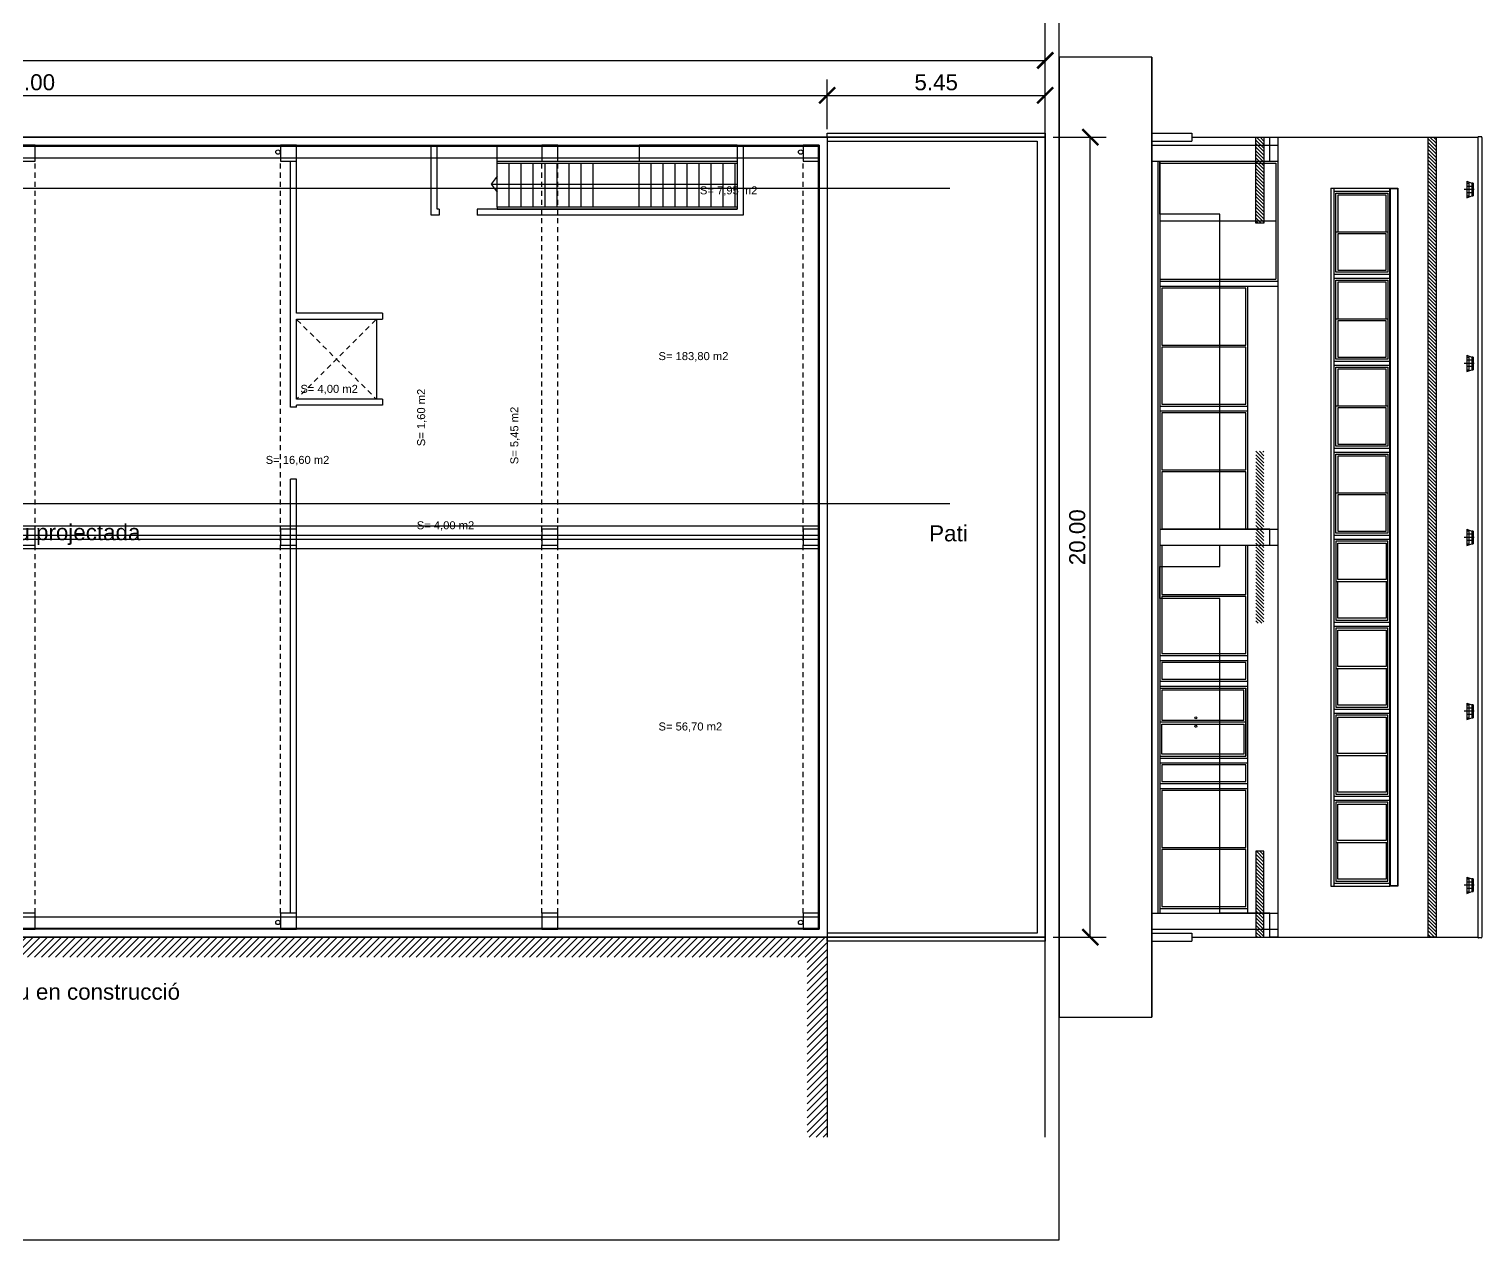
# Model space of a CAD drawing. Extents: x 61.5 to 152.9, y 23.4 to 69.1.
# Drawn here: x 116.54 to 152.86, y 23.36 to 53.63 of the extents above; entities that cross this region are included whole.
import ezdxf

# ---------------------------------------------------------------- set-up
doc = ezdxf.new("R2010")
doc.units = 0
doc.header["$LTSCALE"] = 0.02
doc.header["$PDMODE"] = 2
doc.header["$PDSIZE"] = 0.2
doc.linetypes.add('TRAZOS2', pattern=[9.525, 6.35, -3.175])
doc.layers.get('0').update_dxf_attribs({"linetype": 'CONTINUOUS'})
doc.layers.get('DEFPOINTS').update_dxf_attribs({"linetype": 'CONTINUOUS'})
for name, color, linetype in [('0-SM-AUX', 2, 'CONTINUOUS'), ('EA-1-TR', 7, 'CONTINUOUS'), ('EA-1-TR-0ACOT', 7, 'CONTINUOUS'), ('EA-1-TR-1PARC', 6, 'CONTINUOUS'), ('EA-1-TR-TXT', 7, 'CONTINUOUS'), ('PB-10-0AREA-TXT', 7, 'CONTINUOUS'), ('PB-10-1PILARS', 6, 'CONTINUOUS'), ('PB-11-1MURS', 7, 'CONTINUOUS'), ('PB-11-1PILARS', 6, 'CONTINUOUS'), ('PB-1C', 7, 'CONTINUOUS'), ('PB-20', 7, 'CONTINUOUS'), ('PB-22', 7, 'CONTINUOUS'), ('PB-3N', 7, 'CONTINUOUS'), ('PB-3N-CER', 7, 'CONTINUOUS'), ('PB-3N-CONT', 7, 'CONTINUOUS')]:
    doc.layers.add(name, color=color, linetype=linetype)
doc.styles.get("Standard").update_dxf_attribs({"font": 'swissl.ttf'})
doc.styles.add('SWIS721', font='swissl.ttf')
doc.dimstyles.new('COTES200', dxfattribs={"dimscale": 4, "dimtxt": 0.1, "dimasz": 0.1, "dimexe": 0.1, "dimexo": 0.05, "dimgap": 0.03, "dimtad": 1, "dimzin": 0, "dimdsep": 46, "dimtxsty": 'SWIS721', "dimblk1": 'ARCHTICK', "dimblk2": 'ARCHTICK', "dimsah": 1, "dimcen": 0.1, "dimclrd": 8, "dimclre": 8, "dimadec": 0, "dimazin": 0, "dimtfac": 1, "dimtmove": 0, "dimatfit": 3, "dimldrblk": 'ARCHTICK', "dimfxl": 1, "dimtolj": 1, "dimtzin": 0, "dimarcsym": 0})

# ---------------------------------------------------------------- blocks, each defined once
blk = doc.blocks.new('*X6')
at = {"color": 0}
for p, q in [((170.814, 191.287), (170.63, 191.471)), ((170.814, 191.376), (170.719, 191.471)), ((170.814, 191.464), (170.807, 191.471)), ((175.114, 191.23), (174.914, 191.43)), ((175.114, 191.318), (174.961, 191.471)), ((175.114, 191.407), (175.05, 191.471)), ((170.814, 191.199), (170.614, 191.399)), ((170.814, 191.11), (170.614, 191.31)), ((170.814, 191.022), (170.614, 191.222)), ((170.814, 190.934), (170.614, 191.134)), ((170.814, 190.845), (170.614, 191.045)), ((175.114, 191.141), (174.914, 191.341)), ((175.114, 191.053), (174.914, 191.253)), ((175.114, 190.965), (174.914, 191.165)), ((175.114, 190.876), (174.914, 191.076)), ((170.814, 190.757), (170.614, 190.957)), ((170.814, 190.668), (170.614, 190.868)), ((170.814, 190.58), (170.614, 190.78)), ((170.814, 190.492), (170.614, 190.692)), ((175.114, 190.788), (174.914, 190.988)), ((175.114, 190.7), (174.914, 190.9)), ((175.114, 190.611), (174.914, 190.811)), ((175.114, 190.523), (174.914, 190.723)), ((170.814, 190.403), (170.614, 190.603)), ((170.814, 190.315), (170.614, 190.515)), ((170.814, 190.227), (170.614, 190.427)), ((170.814, 190.138), (170.614, 190.338)), ((175.114, 190.434), (174.914, 190.634)), ((175.114, 190.346), (174.914, 190.546)), ((175.114, 190.258), (174.914, 190.458)), ((175.114, 190.169), (174.914, 190.369)), ((170.814, 190.05), (170.614, 190.25)), ((170.814, 189.961), (170.614, 190.161)), ((170.814, 189.873), (170.614, 190.073)), ((170.814, 189.785), (170.614, 189.985)), ((175.114, 190.081), (174.914, 190.281)), ((175.114, 189.992), (174.914, 190.192)), ((175.114, 189.904), (174.914, 190.104)), ((175.114, 189.816), (174.914, 190.016)), ((170.814, 189.696), (170.614, 189.896)), ((170.814, 189.608), (170.614, 189.808)), ((170.814, 189.519), (170.614, 189.719)), ((170.814, 189.431), (170.614, 189.631)), ((175.114, 189.727), (174.914, 189.927)), ((175.114, 189.639), (174.914, 189.839)), ((175.114, 189.55), (174.914, 189.75)), ((175.114, 189.462), (174.914, 189.662)), ((170.814, 189.343), (170.614, 189.543)), ((170.747, 189.321), (170.614, 189.454)), ((170.659, 189.321), (170.614, 189.366)), ((175.114, 189.374), (174.914, 189.574)), ((175.114, 189.285), (174.914, 189.485)), ((175.114, 189.197), (174.914, 189.397)), ((175.114, 189.109), (174.914, 189.309)), ((175.114, 189.02), (174.914, 189.22)), ((175.114, 188.932), (174.914, 189.132)), ((175.114, 188.843), (174.914, 189.043)), ((175.114, 188.755), (174.914, 188.955)), ((175.114, 188.667), (174.914, 188.867)), ((175.114, 188.578), (174.914, 188.778)), ((175.114, 188.49), (174.914, 188.69)), ((175.114, 188.401), (174.914, 188.601)), ((175.114, 188.313), (174.914, 188.513)), ((175.114, 188.225), (174.914, 188.425)), ((175.114, 188.136), (174.914, 188.336)), ((175.114, 188.048), (174.914, 188.248)), ((175.114, 187.959), (174.914, 188.159)), ((175.114, 187.871), (174.914, 188.071)), ((175.114, 187.783), (174.914, 187.983)), ((175.114, 187.694), (174.914, 187.894)), ((175.114, 187.606), (174.914, 187.806)), ((175.114, 187.518), (174.914, 187.718)), ((175.114, 187.429), (174.914, 187.629)), ((175.114, 187.341), (174.914, 187.541)), ((175.114, 187.252), (174.914, 187.452)), ((175.114, 187.164), (174.914, 187.364)), ((175.114, 187.076), (174.914, 187.276)), ((175.114, 186.987), (174.914, 187.187)), ((175.114, 186.899), (174.914, 187.099)), ((175.114, 186.81), (174.914, 187.01)), ((175.114, 186.722), (174.914, 186.922)), ((175.114, 186.634), (174.914, 186.834)), ((175.114, 186.545), (174.914, 186.745)), ((175.114, 186.457), (174.914, 186.657)), ((175.114, 186.368), (174.914, 186.568)), ((175.114, 186.28), (174.914, 186.48)), ((175.114, 186.192), (174.914, 186.392)), ((175.114, 186.103), (174.914, 186.303)), ((175.114, 186.015), (174.914, 186.215)), ((175.114, 185.927), (174.914, 186.127)), ((175.114, 185.838), (174.914, 186.038)), ((175.114, 185.75), (174.914, 185.95)), ((175.114, 185.661), (174.914, 185.861)), ((175.114, 185.573), (174.914, 185.773)), ((175.114, 185.485), (174.914, 185.685)), ((175.114, 185.396), (174.914, 185.596)), ((175.114, 185.308), (174.914, 185.508)), ((175.114, 185.219), (174.914, 185.419)), ((175.114, 185.131), (174.914, 185.331)), ((175.114, 185.043), (174.914, 185.243)), ((175.114, 184.954), (174.914, 185.154)), ((175.114, 184.866), (174.914, 185.066)), ((175.114, 184.777), (174.914, 184.977)), ((175.114, 184.689), (174.914, 184.889)), ((175.114, 184.601), (174.914, 184.801)), ((175.114, 184.512), (174.914, 184.712)), ((175.114, 184.424), (174.914, 184.624)), ((175.114, 184.336), (174.914, 184.536)), ((175.114, 184.247), (174.914, 184.447)), ((175.114, 184.159), (174.914, 184.359)), ((175.114, 184.07), (174.914, 184.27)), ((175.114, 183.982), (174.914, 184.182)), ((175.114, 183.894), (174.914, 184.094)), ((175.114, 183.805), (174.914, 184.005)), ((175.114, 183.717), (174.914, 183.917)), ((175.114, 183.628), (174.914, 183.828)), ((170.814, 183.421), (170.614, 183.621)), ((170.814, 183.332), (170.614, 183.532)), ((170.814, 183.244), (170.614, 183.444)), ((170.814, 183.509), (170.702, 183.621)), ((170.814, 183.597), (170.79, 183.621)), ((175.114, 183.54), (174.914, 183.74)), ((175.114, 183.452), (174.914, 183.652)), ((175.114, 183.363), (174.914, 183.563)), ((175.114, 183.275), (174.914, 183.475)), ((170.814, 183.155), (170.614, 183.355)), ((170.814, 183.067), (170.614, 183.267)), ((170.814, 182.979), (170.614, 183.179)), ((170.814, 182.89), (170.614, 183.09)), ((175.114, 183.187), (174.914, 183.387)), ((175.114, 183.098), (174.914, 183.298)), ((175.114, 183.01), (174.914, 183.21)), ((175.114, 182.921), (174.914, 183.121)), ((170.814, 182.802), (170.614, 183.002)), ((170.814, 182.714), (170.614, 182.914)), ((170.814, 182.625), (170.614, 182.825)), ((170.814, 182.537), (170.614, 182.737)), ((175.114, 182.833), (174.914, 183.033)), ((175.114, 182.745), (174.914, 182.945)), ((175.114, 182.656), (174.914, 182.856)), ((175.114, 182.568), (174.914, 182.768)), ((170.814, 182.448), (170.614, 182.648)), ((170.814, 182.36), (170.614, 182.56)), ((170.814, 182.272), (170.614, 182.472)), ((170.814, 182.183), (170.614, 182.383)), ((175.114, 182.479), (174.914, 182.679)), ((175.114, 182.391), (174.914, 182.591)), ((175.114, 182.303), (174.914, 182.503)), ((175.114, 182.214), (174.914, 182.414)), ((175.114, 182.126), (174.914, 182.326)), ((170.814, 182.095), (170.614, 182.295)), ((170.814, 182.006), (170.614, 182.206)), ((170.814, 181.918), (170.614, 182.118)), ((170.814, 181.83), (170.614, 182.03)), ((175.114, 182.037), (174.914, 182.237)), ((175.114, 181.949), (174.914, 182.149)), ((175.114, 181.861), (174.914, 182.061)), ((175.114, 181.772), (174.914, 181.972)), ((170.814, 181.741), (170.614, 181.941)), ((170.814, 181.653), (170.614, 181.853)), ((170.814, 181.564), (170.614, 181.764)), ((170.814, 181.476), (170.614, 181.676)), ((175.114, 181.684), (174.914, 181.884)), ((175.114, 181.596), (174.914, 181.796)), ((175.114, 181.507), (174.914, 181.707)), ((175.114, 181.419), (174.914, 181.619)), ((170.814, 181.388), (170.614, 181.588)), ((170.814, 181.299), (170.614, 181.499)), ((170.814, 181.211), (170.614, 181.411)), ((170.814, 181.123), (170.614, 181.323)), ((170.814, 181.034), (170.614, 181.234)), ((175.114, 181.33), (174.914, 181.53)), ((175.114, 181.242), (174.914, 181.442)), ((175.114, 181.154), (174.914, 181.354)), ((175.114, 181.065), (174.914, 181.265)), ((170.814, 180.946), (170.614, 181.146)), ((170.814, 180.857), (170.614, 181.057)), ((170.814, 180.769), (170.614, 180.969)), ((170.814, 180.681), (170.614, 180.881)), ((175.114, 180.977), (174.914, 181.177)), ((175.114, 180.888), (174.914, 181.088)), ((175.114, 180.8), (174.914, 181)), ((175.114, 180.712), (174.914, 180.912)), ((170.814, 180.592), (170.614, 180.792)), ((170.814, 180.504), (170.614, 180.704)), ((170.814, 180.415), (170.614, 180.615)), ((170.814, 180.327), (170.614, 180.527)), ((175.114, 180.623), (174.914, 180.823)), ((175.114, 180.535), (174.914, 180.735)), ((175.114, 180.446), (174.914, 180.646)), ((175.114, 180.358), (174.914, 180.558)), ((170.814, 180.239), (170.614, 180.439)), ((170.814, 180.15), (170.614, 180.35)), ((170.814, 180.062), (170.614, 180.262)), ((170.814, 179.973), (170.614, 180.173)), ((175.114, 180.27), (174.914, 180.47)), ((175.114, 180.181), (174.914, 180.381)), ((175.114, 180.093), (174.914, 180.293)), ((175.114, 180.005), (174.914, 180.205)), ((170.814, 179.885), (170.614, 180.085)), ((170.814, 179.797), (170.614, 179.997)), ((170.814, 179.708), (170.614, 179.908)), ((170.814, 179.62), (170.614, 179.82)), ((175.114, 179.916), (174.914, 180.116)), ((175.114, 179.828), (174.914, 180.028)), ((175.114, 179.739), (174.914, 179.939)), ((175.114, 179.651), (174.914, 179.851)), ((170.814, 179.532), (170.614, 179.732)), ((170.814, 179.443), (170.614, 179.643)), ((170.814, 179.355), (170.614, 179.555)), ((170.759, 179.321), (170.614, 179.466)), ((175.114, 179.563), (174.914, 179.763)), ((175.114, 179.474), (174.914, 179.674)), ((175.114, 179.386), (174.914, 179.586)), ((175.114, 179.297), (174.914, 179.497)), ((170.671, 179.321), (170.614, 179.378)), ((175.114, 179.209), (174.914, 179.409)), ((175.114, 179.121), (174.914, 179.321)), ((175.114, 179.032), (174.914, 179.232)), ((175.114, 178.944), (174.914, 179.144)), ((175.114, 178.855), (174.914, 179.055)), ((175.114, 178.767), (174.914, 178.967)), ((175.114, 178.679), (174.914, 178.879)), ((175.114, 178.59), (174.914, 178.79)), ((175.114, 178.502), (174.914, 178.702)), ((175.114, 178.414), (174.914, 178.614)), ((175.114, 178.325), (174.914, 178.525)), ((175.114, 178.237), (174.914, 178.437)), ((175.114, 178.148), (174.914, 178.348)), ((175.114, 178.06), (174.914, 178.26)), ((175.114, 177.972), (174.914, 178.172)), ((175.114, 177.883), (174.914, 178.083)), ((175.114, 177.795), (174.914, 177.995)), ((175.114, 177.706), (174.914, 177.906)), ((175.114, 177.618), (174.914, 177.818)), ((175.114, 177.53), (174.914, 177.73)), ((175.114, 177.441), (174.914, 177.641)), ((175.114, 177.353), (174.914, 177.553)), ((175.114, 177.264), (174.914, 177.464)), ((175.114, 177.176), (174.914, 177.376)), ((175.114, 177.088), (174.914, 177.288)), ((175.114, 176.999), (174.914, 177.199)), ((175.114, 176.911), (174.914, 177.111)), ((175.114, 176.823), (174.914, 177.023)), ((175.114, 176.734), (174.914, 176.934)), ((175.114, 176.646), (174.914, 176.846)), ((175.114, 176.557), (174.914, 176.757)), ((175.114, 176.469), (174.914, 176.669)), ((175.114, 176.381), (174.914, 176.581)), ((175.114, 176.292), (174.914, 176.492)), ((175.114, 176.204), (174.914, 176.404)), ((175.114, 176.115), (174.914, 176.315)), ((175.114, 176.027), (174.914, 176.227)), ((175.114, 175.939), (174.914, 176.139)), ((175.114, 175.85), (174.914, 176.05)), ((175.114, 175.762), (174.914, 175.962)), ((175.114, 175.673), (174.914, 175.873)), ((175.114, 175.585), (174.914, 175.785)), ((175.114, 175.497), (174.914, 175.697)), ((175.114, 175.408), (174.914, 175.608)), ((175.114, 175.32), (174.914, 175.52)), ((175.114, 175.232), (174.914, 175.432)), ((175.114, 175.143), (174.914, 175.343)), ((175.114, 175.055), (174.914, 175.255)), ((175.114, 174.966), (174.914, 175.166)), ((175.114, 174.878), (174.914, 175.078)), ((175.114, 174.79), (174.914, 174.99)), ((175.114, 174.701), (174.914, 174.901)), ((175.114, 174.613), (174.914, 174.813)), ((175.114, 174.524), (174.914, 174.724)), ((175.114, 174.436), (174.914, 174.636)), ((175.114, 174.348), (174.914, 174.548)), ((175.114, 174.259), (174.914, 174.459)), ((175.114, 174.171), (174.914, 174.371)), ((175.114, 174.083), (174.914, 174.283)), ((175.114, 173.994), (174.914, 174.194)), ((175.114, 173.906), (174.914, 174.106)), ((175.114, 173.817), (174.914, 174.017)), ((170.814, 173.433), (170.626, 173.621)), ((170.814, 173.521), (170.714, 173.621)), ((170.814, 173.61), (170.802, 173.621)), ((175.114, 173.729), (174.914, 173.929)), ((175.114, 173.641), (174.914, 173.841)), ((175.114, 173.552), (174.914, 173.752)), ((175.114, 173.464), (174.914, 173.664)), ((170.814, 173.344), (170.614, 173.544)), ((170.814, 173.256), (170.614, 173.456)), ((170.814, 173.168), (170.614, 173.368)), ((170.814, 173.079), (170.614, 173.279)), ((175.114, 173.375), (174.914, 173.575)), ((175.114, 173.287), (174.914, 173.487)), ((175.114, 173.199), (174.914, 173.399)), ((175.114, 173.11), (174.914, 173.31)), ((170.814, 172.991), (170.614, 173.191)), ((170.814, 172.902), (170.614, 173.102)), ((170.814, 172.814), (170.614, 173.014)), ((170.814, 172.726), (170.614, 172.926)), ((175.114, 173.022), (174.914, 173.222)), ((175.114, 172.933), (174.914, 173.133)), ((175.114, 172.845), (174.914, 173.045)), ((175.114, 172.757), (174.914, 172.957)), ((170.814, 172.637), (170.614, 172.837)), ((170.814, 172.549), (170.614, 172.749)), ((170.814, 172.46), (170.614, 172.66)), ((170.814, 172.372), (170.614, 172.572)), ((175.114, 172.668), (174.914, 172.868)), ((175.114, 172.58), (174.914, 172.78)), ((175.114, 172.492), (174.914, 172.692)), ((175.114, 172.403), (174.914, 172.603)), ((170.814, 172.284), (170.614, 172.484)), ((170.814, 172.195), (170.614, 172.395)), ((170.814, 172.107), (170.614, 172.307)), ((170.814, 172.019), (170.614, 172.219)), ((175.114, 172.315), (174.914, 172.515)), ((175.114, 172.226), (174.914, 172.426)), ((175.114, 172.138), (174.914, 172.338)), ((175.114, 172.05), (174.914, 172.25)), ((175.114, 171.961), (174.914, 172.161)), ((170.814, 171.93), (170.614, 172.13)), ((170.814, 171.842), (170.614, 172.042)), ((170.814, 171.753), (170.614, 171.953)), ((170.814, 171.665), (170.614, 171.865)), ((175.114, 171.873), (174.914, 172.073)), ((175.114, 171.784), (174.914, 171.984)), ((175.114, 171.696), (174.914, 171.896)), ((175.114, 171.608), (174.914, 171.808)), ((170.814, 171.577), (170.614, 171.777)), ((170.814, 171.488), (170.614, 171.688)), ((170.743, 171.471), (170.614, 171.6)), ((170.654, 171.471), (170.614, 171.511)), ((175.114, 171.519), (174.914, 171.719)), ((175.074, 171.471), (174.914, 171.631)), ((174.985, 171.471), (174.914, 171.542))]:
    blk.add_line(p, q, dxfattribs=at)
blk = doc.blocks.new('_ARCHTICK')
at = {"color": 0, "linetype": 'ByBlock', "const_width": 0.15}
blk.add_lwpolyline([(-0.5, -0.5), (0.5, 0.5)], dxfattribs=at)
blk = doc.blocks.new('*D38')
at = {"layer": 'DEFPOINTS', "color": 0, "transparency": 16777216}
for p in [(141.938, 51.97), (136.488, 50.924), (141.938, 50.924)]:
    blk.add_point(p, dxfattribs=at)
at = {"layer": 'EA-1-TR-0ACOT', "color": 8, "lineweight": -2, "transparency": 16777216}
for p, q in [((136.488, 51.124), (136.488, 52.37)), ((141.938, 51.124), (141.938, 52.37)), ((136.488, 51.97), (141.938, 51.97))]:
    blk.add_line(p, q, dxfattribs=at)
at = {"layer": 'EA-1-TR-0ACOT', "color": 8, "lineweight": -2, "transparency": 16777216, "xscale": 0.4, "yscale": 0.4, "zscale": 0.4, "rotation": 180}
blk.add_blockref('_ARCHTICK', (136.488, 51.97), dxfattribs=at)
at = {"layer": 'EA-1-TR-0ACOT', "color": 8, "lineweight": -2, "transparency": 16777216, "xscale": 0.4, "yscale": 0.4, "zscale": 0.4}
blk.add_blockref('_ARCHTICK', (141.938, 51.97), dxfattribs=at)
at = {"layer": 'EA-1-TR-0ACOT', "color": 0, "transparency": 16777216, "insert": (139.213, 52.295), "char_height": 0.4, "attachment_point": 5, "style": 'SWIS721'}
blk.add_mtext('\\A1;5.45', dxfattribs=at)
blk = doc.blocks.new('*D39')
at = {"layer": 'DEFPOINTS', "color": 0, "transparency": 16777216}
for p in [(136.488, 51.97), (96.488, 51.124), (136.488, 51.124)]:
    blk.add_point(p, dxfattribs=at)
at = {"layer": 'EA-1-TR-0ACOT', "color": 8, "lineweight": -2, "transparency": 16777216}
for p, q in [((96.488, 51.324), (96.488, 52.37)), ((136.488, 51.324), (136.488, 52.37)), ((96.488, 51.97), (136.488, 51.97))]:
    blk.add_line(p, q, dxfattribs=at)
at = {"layer": 'EA-1-TR-0ACOT', "color": 8, "lineweight": -2, "transparency": 16777216, "xscale": 0.4, "yscale": 0.4, "zscale": 0.4, "rotation": 180}
blk.add_blockref('_ARCHTICK', (96.488, 51.97), dxfattribs=at)
at = {"layer": 'EA-1-TR-0ACOT', "color": 8, "lineweight": -2, "transparency": 16777216, "xscale": 0.4, "yscale": 0.4, "zscale": 0.4}
blk.add_blockref('_ARCHTICK', (136.488, 51.97), dxfattribs=at)
at = {"layer": 'EA-1-TR-0ACOT', "color": 0, "transparency": 16777216, "insert": (116.488, 52.295), "char_height": 0.4, "attachment_point": 5, "style": 'SWIS721'}
blk.add_mtext('\\A1;40.00', dxfattribs=at)
blk = doc.blocks.new('*D40')
at = {"layer": 'DEFPOINTS', "color": 0, "transparency": 16777216}
for p in [(141.938, 52.842), (86.488, 50.924), (141.938, 50.924)]:
    blk.add_point(p, dxfattribs=at)
at = {"layer": 'EA-1-TR-0ACOT', "color": 8, "lineweight": -2, "transparency": 16777216}
for p, q in [((86.488, 51.124), (86.488, 53.242)), ((141.938, 51.124), (141.938, 53.242)), ((86.488, 52.842), (141.938, 52.842))]:
    blk.add_line(p, q, dxfattribs=at)
at = {"layer": 'EA-1-TR-0ACOT', "color": 8, "lineweight": -2, "transparency": 16777216, "xscale": 0.4, "yscale": 0.4, "zscale": 0.4, "rotation": 180}
blk.add_blockref('_ARCHTICK', (86.488, 52.842), dxfattribs=at)
at = {"layer": 'EA-1-TR-0ACOT', "color": 8, "lineweight": -2, "transparency": 16777216, "xscale": 0.4, "yscale": 0.4, "zscale": 0.4}
blk.add_blockref('_ARCHTICK', (141.938, 52.842), dxfattribs=at)
at = {"layer": 'EA-1-TR-0ACOT', "color": 0, "transparency": 16777216, "insert": (114.213, 53.168), "char_height": 0.4, "attachment_point": 5, "style": 'SWIS721'}
blk.add_mtext('\\A1;55.45', dxfattribs=at)
blk = doc.blocks.new('*D41')
at = {"layer": 'DEFPOINTS', "color": 0, "transparency": 16777216}
for p in [(141.938, 50.924), (143.066, 50.924), (141.938, 30.924)]:
    blk.add_point(p, dxfattribs=at)
at = {"layer": 'EA-1-TR-0ACOT', "color": 8, "lineweight": -2, "transparency": 16777216}
for p, q in [((142.138, 50.924), (143.466, 50.924)), ((143.066, 30.924), (143.066, 50.924)), ((142.138, 30.924), (143.466, 30.924))]:
    blk.add_line(p, q, dxfattribs=at)
at = {"layer": 'EA-1-TR-0ACOT', "color": 8, "lineweight": -2, "transparency": 16777216, "xscale": 0.4, "yscale": 0.4, "zscale": 0.4}
for p, rotation in [((143.066, 50.924), 90), ((143.066, 30.924), 270)]:
    blk.add_blockref('_ARCHTICK', p, dxfattribs=dict(at, rotation=rotation))
at = {"layer": 'EA-1-TR-0ACOT', "color": 0, "transparency": 16777216, "insert": (142.741, 40.924), "char_height": 0.4, "attachment_point": 5, "rotation": 90, "style": 'SWIS721'}
blk.add_mtext('\\A1;20.00', dxfattribs=at)

msp = doc.modelspace()

# ---------------------------------------------------------------- hatches: boundary and pattern name
at = {"layer": 'EA-1-TR'}
h = msp.add_hatch(dxfattribs=at)
h.set_pattern_fill('ANSI31', color=4, style=0)
h.set_pattern_definition([(45, (96.48804, 30.92372), (-0.08838835, 0.08838835), [])])
h.paths.add_polyline_path([(135.988, 30.424), (135.988, 25.924), (136.488, 25.924), (136.488, 30.924), (96.488, 30.924), (96.488, 25.924), (96.988, 25.924), (96.988, 30.424)])

# ---------------------------------------------------------------- linework, layer by layer
at = {"layer": '0-SM-AUX'}
msp.add_lwpolyline([(89.519, 23.357), (142.288, 23.357), (142.288, 58.49), (89.519, 58.49)], close=True, dxfattribs=at)
at = {"layer": 'EA-1-TR'}
for p, q in [((141.938, 50.924), (141.938, 55.924)), ((136.488, 30.924), (136.488, 25.924)), ((141.938, 25.924), (141.938, 30.924))]:
    msp.add_line(p, q, dxfattribs=at)
msp.add_lwpolyline([(86.488, 30.924), (86.488, 50.924), (141.938, 50.924), (141.938, 30.924)], close=True, dxfattribs=at)
at = {"layer": 'EA-1-TR-1PARC'}
msp.add_lwpolyline([(141.938, 50.924), (86.488, 50.924), (86.488, 30.924), (141.938, 30.924)], close=True, dxfattribs=at)
at = {"layer": 'EA-1-TR-TXT', "linetype": 'TRAZOS2'}
msp.add_line((136.488, 50.924), (136.488, 30.924), dxfattribs=at)
at = {"layer": 'PB-10-1PILARS'}
for points in [[(116.288, 50.724), (116.288, 50.324), (116.688, 50.324), (116.688, 50.724)], [(122.821, 50.724), (122.821, 50.324), (123.221, 50.324), (123.221, 50.724)], [(129.355, 50.724), (129.355, 50.324), (129.755, 50.324), (129.755, 50.724)], [(135.888, 50.724), (135.888, 50.324), (136.288, 50.324), (136.288, 50.724)], [(116.288, 41.124), (116.288, 40.724), (116.688, 40.724), (116.688, 41.124)], [(122.821, 41.124), (122.821, 40.724), (123.221, 40.724), (123.221, 41.124)], [(129.355, 41.124), (129.355, 40.724), (129.755, 40.724), (129.755, 41.124)], [(135.888, 41.124), (135.888, 40.724), (136.288, 40.724), (136.288, 41.124)], [(116.288, 31.524), (116.288, 31.124), (116.688, 31.124), (116.688, 31.524)], [(122.821, 31.524), (122.821, 31.124), (123.221, 31.124), (123.221, 31.524)], [(129.355, 31.524), (129.355, 31.124), (129.755, 31.124), (129.755, 31.524)], [(135.888, 31.524), (135.888, 31.124), (136.288, 31.124), (136.288, 31.524)]]:
    msp.add_lwpolyline(points, close=True, dxfattribs=at)
at = {"layer": 'PB-11-1MURS'}
for p, q in [((96.488, 50.924), (136.488, 50.924)), ((136.488, 50.924), (136.488, 30.924)), ((96.688, 50.724), (136.288, 50.724)), ((126.588, 48.974), (126.588, 50.724)), ((126.738, 49.124), (126.738, 50.724)), ((134.238, 50.724), (134.238, 49.124)), ((134.388, 50.724), (134.388, 48.974)), ((136.288, 50.724), (136.288, 31.124)), ((123.071, 44.174), (123.071, 50.324)), ((123.221, 46.524), (123.221, 50.324)), ((126.788, 49.124), (126.738, 49.124)), ((126.788, 49.124), (126.788, 48.974)), ((134.238, 49.124), (127.738, 49.124)), ((127.738, 49.124), (127.738, 48.974)), ((126.788, 48.974), (126.588, 48.974)), ((134.388, 48.974), (127.738, 48.974)), ((125.371, 46.524), (123.221, 46.524)), ((125.371, 46.524), (125.371, 46.374)), ((123.221, 46.374), (125.371, 46.374)), ((123.221, 44.374), (123.221, 46.374)), ((125.371, 44.374), (123.221, 44.374)), ((125.371, 44.374), (125.371, 44.224)), ((123.221, 44.174), (123.071, 44.174)), ((125.371, 44.224), (123.221, 44.224)), ((123.221, 44.174), (123.221, 44.224)), ((123.071, 31.524), (123.071, 42.374)), ((123.221, 42.374), (123.071, 42.374)), ((123.221, 31.524), (123.221, 42.374)), ((136.488, 30.924), (96.488, 30.924)), ((136.288, 31.124), (96.688, 31.124))]:
    msp.add_line(p, q, dxfattribs=at)
at = {"layer": 'PB-11-1MURS', "color": 4}
for p, q in [((128.238, 49.174), (128.238, 50.724)), ((128.238, 50.324), (134.238, 50.324)), ((128.238, 50.274), (134.238, 50.274)), ((128.538, 49.174), (128.538, 50.274)), ((128.838, 49.174), (128.838, 50.274)), ((129.138, 49.174), (129.138, 50.274)), ((129.438, 49.174), (129.438, 50.274)), ((129.738, 49.174), (129.738, 50.274)), ((130.038, 49.174), (130.038, 50.274)), ((130.338, 49.174), (130.338, 50.274)), ((130.638, 49.174), (130.638, 50.274)), ((131.788, 49.174), (131.788, 50.274)), ((132.088, 49.174), (132.088, 50.274)), ((132.388, 49.174), (132.388, 50.274)), ((132.688, 49.174), (132.688, 50.274)), ((132.988, 49.174), (132.988, 50.274)), ((133.288, 49.174), (133.288, 50.274)), ((133.588, 49.174), (133.588, 50.274)), ((133.888, 49.174), (133.888, 50.274)), ((134.188, 49.174), (134.188, 50.274)), ((128.238, 49.949), (128.088, 49.749)), ((128.088, 49.749), (134.238, 49.749)), ((128.088, 49.749), (128.238, 49.549)), ((125.221, 46.374), (125.221, 44.374))]:
    msp.add_line(p, q, dxfattribs=at)
at = {"layer": 'PB-11-1MURS', "color": 4, "linetype": 'TRAZOS2'}
for p, q in [((116.688, 31.524), (116.688, 50.324)), ((122.821, 31.524), (122.821, 50.324)), ((129.355, 31.524), (129.355, 50.274)), ((129.755, 31.524), (129.755, 50.274)), ((135.888, 31.524), (135.888, 50.324)), ((123.241, 46.354), (125.201, 44.394)), ((125.201, 46.354), (123.241, 44.394))]:
    msp.add_line(p, q, dxfattribs=at)
at = {"layer": 'PB-11-1MURS', "color": 4}
msp.add_lwpolyline([(134.238, 49.174), (128.238, 49.174), (128.238, 49.124), (134.238, 49.124)], dxfattribs=at)
at = {"layer": 'PB-11-1PILARS'}
for points in [[(116.288, 50.724), (116.288, 50.324), (116.688, 50.324), (116.688, 50.724)], [(122.821, 50.724), (122.821, 50.324), (123.221, 50.324), (123.221, 50.724)], [(129.355, 50.724), (129.355, 50.324), (129.755, 50.324), (129.755, 50.724)], [(135.888, 50.724), (135.888, 50.324), (136.288, 50.324), (136.288, 50.724)], [(116.288, 31.524), (116.288, 31.124), (116.688, 31.124), (116.688, 31.524)], [(122.821, 31.524), (122.821, 31.124), (123.221, 31.124), (123.221, 31.524)], [(129.355, 31.524), (129.355, 31.124), (129.755, 31.124), (129.755, 31.524)], [(135.888, 31.524), (135.888, 31.124), (136.288, 31.124), (136.288, 31.524)]]:
    msp.add_lwpolyline(points, close=True, dxfattribs=at)
at = {"layer": 'PB-1C'}
for p, q in [((96.488, 50.924), (136.488, 50.924)), ((136.488, 50.924), (136.488, 30.924)), ((96.714, 50.697), (136.261, 50.697)), ((136.261, 50.697), (136.261, 31.151)), ((96.714, 40.974), (136.261, 40.974)), ((96.714, 40.873), (136.261, 40.873)), ((96.488, 30.924), (136.488, 30.924)), ((96.714, 31.151), (136.261, 31.151))]:
    msp.add_line(p, q, dxfattribs=at)
at = {"layer": 'PB-1C', "color": 4}
for p, q in [((136.488, 50.924), (136.488, 51.024)), ((96.714, 50.409), (136.261, 50.409)), ((96.714, 41.208), (136.261, 41.208)), ((96.714, 40.639), (136.261, 40.639)), ((96.714, 31.438), (136.261, 31.438)), ((136.488, 30.824), (136.488, 30.924))]:
    msp.add_line(p, q, dxfattribs=at)
for points in [[(136.488, 51.024), (141.938, 51.024), (141.938, 30.824), (136.488, 30.824)], [(134.238, 50.724), (131.788, 50.724), (131.788, 50.324), (134.238, 50.324)], [(136.488, 50.824), (141.738, 50.824), (141.738, 31.024), (136.488, 31.024)]]:
    msp.add_lwpolyline(points, dxfattribs=at)
for centre in [(122.759, 50.553), (135.826, 50.553), (122.759, 31.294), (135.826, 31.294)]:
    msp.add_circle(centre, 0.055, dxfattribs=at)
at = {"layer": 'PB-20', "color": 1}
msp.add_line((93.661, 41.765), (139.558, 41.765), dxfattribs=at)
at = {"layer": 'PB-22', "color": 1}
msp.add_line((93.661, 49.654), (139.558, 49.654), dxfattribs=at)
at = {"layer": 'PB-3N', "color": 6}
msp.add_line((144.606, 52.924), (144.606, 28.924), dxfattribs=at)
at = {"layer": 'PB-3N'}
for p, q in [((144.606, 51.024), (145.606, 51.024)), ((145.606, 51.024), (145.606, 50.824)), ((144.606, 50.824), (145.606, 50.824)), ((144.606, 31.024), (145.606, 31.024)), ((145.606, 31.024), (145.606, 30.824)), ((144.606, 30.824), (145.606, 30.824))]:
    msp.add_line(p, q, dxfattribs=at)
at = {"layer": 'PB-3N', "color": 4}
for p, q in [((145.606, 50.924), (152.756, 50.924)), ((147.756, 50.924), (147.756, 30.924)), ((152.756, 50.927), (152.756, 30.92)), ((152.836, 50.937), (152.766, 50.937)), ((152.856, 50.917), (152.856, 30.93)), ((144.606, 50.724), (147.756, 50.724)), ((144.606, 50.324), (147.756, 50.324)), ((144.756, 50.324), (144.756, 31.524)), ((144.806, 50.324), (144.806, 31.524)), ((144.806, 50.274), (147.706, 50.274)), ((147.706, 50.274), (147.706, 47.374)), ((152.476, 49.821), (152.602, 49.775)), ((152.476, 49.821), (152.476, 49.411)), ((152.476, 49.777), (152.529, 49.777)), ((152.529, 49.802), (152.529, 49.43)), ((152.602, 49.775), (152.602, 49.457)), ((152.602, 49.775), (152.602, 49.457)), ((152.634, 49.775), (152.602, 49.775)), ((152.634, 49.775), (152.634, 49.457)), ((149.081, 49.649), (149.081, 32.199)), ((149.081, 49.649), (150.556, 49.649)), ((149.156, 49.649), (149.156, 32.199)), ((149.156, 49.574), (149.156, 49.574)), ((149.156, 49.574), (150.556, 49.574)), ((150.565, 49.64), (150.747, 49.64)), ((150.565, 49.64), (150.565, 32.208)), ((150.747, 49.64), (150.747, 32.208)), ((152.66, 49.616), (152.414, 49.616)), ((152.602, 49.695), (152.476, 49.695)), ((152.602, 49.536), (152.476, 49.536)), ((152.476, 49.411), (152.602, 49.457)), ((152.476, 49.455), (152.529, 49.455)), ((152.602, 49.457), (152.634, 49.457)), ((147.706, 48.824), (144.806, 48.824)), ((149.206, 48.555), (150.506, 48.555)), ((144.806, 47.374), (147.706, 47.374)), ((144.806, 47.324), (147.756, 47.324)), ((149.156, 47.499), (150.556, 47.499)), ((149.156, 47.399), (150.556, 47.399)), ((144.806, 47.204), (147.756, 47.204)), ((147.006, 41.124), (147.006, 47.204)), ((149.206, 46.38), (150.506, 46.38)), ((152.476, 45.473), (152.602, 45.427)), ((152.476, 45.473), (152.476, 45.063)), ((152.476, 45.429), (152.529, 45.429)), ((152.529, 45.454), (152.529, 45.082)), ((152.602, 45.427), (152.602, 45.109)), ((152.602, 45.427), (152.602, 45.109)), ((152.634, 45.427), (152.602, 45.427)), ((152.634, 45.427), (152.634, 45.109)), ((149.156, 45.324), (150.556, 45.324)), ((149.156, 45.224), (150.556, 45.224)), ((152.66, 45.268), (152.414, 45.268)), ((152.602, 45.347), (152.476, 45.347)), ((152.602, 45.188), (152.476, 45.188)), ((152.476, 45.063), (152.602, 45.109)), ((152.476, 45.107), (152.529, 45.107)), ((152.602, 45.109), (152.634, 45.109)), ((144.806, 44.204), (147.006, 44.204)), ((144.806, 44.084), (147.006, 44.084)), ((149.206, 44.205), (150.506, 44.205)), ((149.156, 43.149), (150.556, 43.149)), ((149.156, 43.049), (150.556, 43.049)), ((149.206, 42.03), (150.506, 42.03)), ((144.806, 41.124), (147.756, 41.124)), ((144.806, 41.124), (147.756, 41.124)), ((144.806, 41.124), (147.756, 41.124)), ((152.476, 41.125), (152.602, 41.079)), ((152.476, 41.125), (152.476, 40.715)), ((152.476, 41.081), (152.529, 41.081)), ((152.529, 41.105), (152.529, 40.734)), ((152.602, 41.079), (152.602, 40.761)), ((152.602, 41.079), (152.602, 40.761)), ((152.634, 41.079), (152.602, 41.079)), ((152.634, 41.079), (152.634, 40.761)), ((144.806, 40.724), (147.756, 40.724)), ((144.806, 40.724), (147.756, 40.724)), ((147.006, 31.524), (147.006, 40.724)), ((149.156, 40.974), (150.556, 40.974)), ((149.156, 40.874), (150.556, 40.874)), ((152.66, 40.92), (152.414, 40.92)), ((152.602, 40.999), (152.476, 40.999)), ((152.602, 40.84), (152.476, 40.84)), ((152.476, 40.715), (152.602, 40.761)), ((152.476, 40.759), (152.529, 40.759)), ((152.602, 40.761), (152.634, 40.761)), ((149.206, 39.817), (150.506, 39.817)), ((149.156, 38.799), (150.556, 38.799)), ((149.156, 38.699), (150.556, 38.699)), ((144.806, 37.964), (147.006, 37.964)), ((144.806, 37.844), (147.006, 37.844)), ((149.206, 37.642), (150.506, 37.642)), ((144.806, 37.324), (147.006, 37.324)), ((144.806, 37.204), (147.006, 37.204)), ((144.806, 37.154), (146.956, 37.154)), ((146.956, 35.454), (146.956, 37.154)), ((146.956, 37.154), (146.956, 35.454)), ((152.476, 36.777), (152.602, 36.731)), ((152.476, 36.777), (152.476, 36.367)), ((152.476, 36.733), (152.529, 36.733)), ((152.529, 36.757), (152.529, 36.386)), ((152.602, 36.731), (152.602, 36.413)), ((152.602, 36.731), (152.602, 36.413)), ((152.634, 36.731), (152.602, 36.731)), ((152.634, 36.731), (152.634, 36.413)), ((149.156, 36.624), (150.556, 36.624)), ((149.156, 36.524), (150.556, 36.524)), ((152.66, 36.572), (152.414, 36.572)), ((152.602, 36.651), (152.476, 36.651)), ((152.602, 36.492), (152.476, 36.492)), ((152.476, 36.367), (152.602, 36.413)), ((152.476, 36.411), (152.529, 36.411)), ((152.602, 36.413), (152.634, 36.413)), ((146.956, 36.304), (144.806, 36.304)), ((144.806, 35.454), (146.956, 35.454)), ((144.806, 35.404), (147.006, 35.404)), ((144.806, 35.284), (147.006, 35.284)), ((149.206, 35.467), (150.506, 35.467)), ((144.806, 34.764), (147.006, 34.764)), ((144.806, 34.644), (147.006, 34.644)), ((149.156, 34.449), (150.556, 34.449)), ((149.156, 34.349), (150.556, 34.349)), ((149.206, 33.292), (150.506, 33.292)), ((152.476, 32.429), (152.602, 32.383)), ((152.476, 32.429), (152.476, 32.019)), ((152.476, 32.385), (152.529, 32.385)), ((152.529, 32.409), (152.529, 32.038)), ((152.602, 32.383), (152.602, 32.065)), ((152.602, 32.383), (152.602, 32.065)), ((152.634, 32.383), (152.602, 32.383)), ((152.634, 32.383), (152.634, 32.065)), ((149.081, 32.199), (150.556, 32.199)), ((149.156, 32.274), (150.556, 32.274)), ((150.747, 32.208), (150.565, 32.208)), ((150.581, 32.199), (150.581, 32.199)), ((152.66, 32.224), (152.414, 32.224)), ((152.602, 32.303), (152.476, 32.303)), ((152.602, 32.144), (152.476, 32.144)), ((152.476, 32.019), (152.602, 32.065)), ((152.476, 32.063), (152.529, 32.063)), ((152.602, 32.065), (152.634, 32.065)), ((144.806, 31.644), (147.006, 31.644)), ((144.606, 31.524), (147.756, 31.524)), ((144.606, 31.124), (147.756, 31.124)), ((145.606, 30.924), (152.756, 30.924)), ((152.836, 30.91), (152.766, 30.91))]:
    msp.add_line(p, q, dxfattribs=at)
for points in [[(149.206, 49.524), (150.506, 49.524), (150.506, 47.549), (149.206, 47.549)], [(149.256, 49.474), (149.256, 48.555), (150.463, 48.555), (150.463, 49.474)], [(149.256, 48.505), (149.256, 47.599), (150.463, 47.599), (150.463, 48.505)], [(149.206, 47.349), (150.506, 47.349), (150.506, 45.374), (149.206, 45.374)], [(149.256, 47.299), (149.256, 46.38), (150.463, 46.38), (150.463, 47.299)], [(144.856, 47.154), (144.856, 45.729), (146.956, 45.729), (146.956, 47.154)], [(149.256, 46.33), (149.256, 45.424), (150.463, 45.424), (150.463, 46.33)], [(144.856, 45.679), (144.856, 44.254), (146.956, 44.254), (146.956, 45.679)], [(149.206, 45.174), (150.506, 45.174), (150.506, 43.199), (149.206, 43.199)], [(149.256, 45.124), (149.256, 44.205), (150.463, 44.205), (150.463, 45.124)], [(144.856, 44.034), (144.856, 42.609), (146.956, 42.609), (146.956, 44.034)], [(149.256, 44.155), (149.256, 43.249), (150.463, 43.249), (150.463, 44.155)], [(149.206, 42.999), (150.506, 42.999), (150.506, 41.024), (149.206, 41.024)], [(149.256, 42.949), (149.256, 42.03), (150.463, 42.03), (150.463, 42.949)], [(144.856, 42.559), (144.856, 41.134), (146.956, 41.134), (146.956, 42.559)], [(149.256, 41.98), (149.256, 41.074), (150.463, 41.074), (150.463, 41.98)], [(149.206, 38.849), (150.506, 38.849), (150.506, 40.824), (149.206, 40.824)], [(149.256, 39.867), (149.256, 40.774), (150.463, 40.774), (150.463, 39.867)], [(149.256, 38.899), (149.256, 39.817), (150.463, 39.817), (150.463, 38.899)], [(144.856, 39.439), (144.856, 38.014), (146.956, 38.014), (146.956, 39.439)], [(149.206, 36.674), (150.506, 36.674), (150.506, 38.649), (149.206, 38.649)], [(149.256, 37.692), (149.256, 38.599), (150.463, 38.599), (150.463, 37.692)], [(144.856, 37.794), (144.856, 37.374), (146.956, 37.374), (146.956, 37.794)], [(149.256, 36.724), (149.256, 37.642), (150.463, 37.642), (150.463, 36.724)], [(144.856, 37.104), (144.856, 36.354), (146.906, 36.354), (146.906, 37.104)], [(149.206, 34.499), (150.506, 34.499), (150.506, 36.474), (149.206, 36.474)], [(149.256, 35.517), (149.256, 36.424), (150.463, 36.424), (150.463, 35.517)], [(144.856, 35.504), (144.856, 36.254), (146.906, 36.254), (146.906, 35.504)], [(144.856, 35.234), (144.856, 34.814), (146.956, 34.814), (146.956, 35.234)], [(149.256, 34.549), (149.256, 35.467), (150.463, 35.467), (150.463, 34.549)], [(144.856, 34.594), (144.856, 33.169), (146.956, 33.169), (146.956, 34.594)], [(149.206, 32.324), (150.506, 32.324), (150.506, 34.299), (149.206, 34.299)], [(149.256, 33.342), (149.256, 34.249), (150.463, 34.249), (150.463, 33.342)], [(144.856, 33.119), (144.856, 31.694), (146.956, 31.694), (146.956, 33.119)], [(149.256, 32.374), (149.256, 33.292), (150.463, 33.292), (150.463, 32.374)]]:
    msp.add_lwpolyline(points, close=True, dxfattribs=at)
for points in [[(150.556, 32.199), (150.556, 49.649), (150.756, 49.649), (150.756, 32.199), (150.556, 32.199)], [(144.856, 40.724), (144.856, 39.489), (146.956, 39.489), (146.956, 40.724)]]:
    msp.add_lwpolyline(points, dxfattribs=at)
for centre in [(145.706, 36.41), (145.706, 36.197)]:
    msp.add_circle(centre, 0.025, dxfattribs=at)
for centre, radius, start, end in [((152.766, 50.927), 0.01, 90, 180), ((152.836, 50.917), 0.02, 0, 90), ((152.766, 30.92), 0.01, 180, 270), ((152.836, 30.93), 0.02, 270, 360)]:
    msp.add_arc(centre, radius, start, end, dxfattribs=at)
at = {"layer": 'PB-3N-CER', "color": 7}
for points in [[(147.208, 50.924), (147.408, 50.924), (147.408, 48.774), (147.208, 48.774)], [(151.508, 50.924), (151.708, 50.924), (151.708, 30.924), (151.508, 30.924)], [(147.408, 33.074), (147.208, 33.074), (147.208, 30.924), (147.408, 30.924)]]:
    msp.add_lwpolyline(points, close=True, dxfattribs=at)
at = {"layer": 'PB-3N-CONT'}
for points in [[(144.606, 28.924), (144.606, 52.924), (142.288, 52.924), (142.288, 28.924)], [(144.806, 40.189), (146.306, 40.189), (146.306, 40.189), (146.306, 40.724), (147.556, 40.724), (147.556, 41.124), (146.306, 41.124), (146.306, 48.999), (146.306, 48.999), (144.806, 48.999), (144.806, 48.999), (144.806, 50.324), (147.556, 50.324), (147.556, 50.924), (147.756, 50.924), (147.756, 30.924), (147.556, 30.924), (147.556, 31.524), (146.306, 31.524), (146.306, 39.389), (144.806, 39.389)]]:
    msp.add_lwpolyline(points, close=True, dxfattribs=at)

# ---------------------------------------------------------------- block references
at = {"layer": 'PB-3N-CER', "color": 4}
msp.add_blockref('*X6', (-23.406, -140.547), dxfattribs=at)

# ---------------------------------------------------------------- texts
at = {"layer": 'EA-1-TR-TXT'}
for s, p in [('Nau projectada', (115.531, 40.849)), ('Pati', (139.038, 40.821)), ('Nau en construcció', (115.528, 29.363))]:
    msp.add_text(s, height=0.4, dxfattribs=at).set_placement(p)
at = {"layer": 'PB-10-0AREA-TXT'}
for s, p in [('S= 7,95 m2', (133.307, 49.496)), ('S= 183,80 m2', (132.272, 45.352)), ('S= 4,00 m2', (123.32, 44.533)), ('S= 16,60 m2', (122.452, 42.757)), ('S= 4,00 m2', (126.229, 41.123)), ('S= 56,70 m2', (132.272, 36.093))]:
    msp.add_text(s, height=0.2, dxfattribs=at).set_placement(p)
for s, p in [('S= 1,60 m2', (126.438, 43.199)), ('S= 5,45 m2', (128.768, 42.749))]:
    msp.add_text(s, height=0.2, rotation=90, dxfattribs=at).set_placement(p)

# ---------------------------------------------------------------- dimensions: what is measured, and where the dimension line sits
at = {"layer": 'EA-1-TR-0ACOT'}
for base, p1, p2, picture, middle in [((141.938, 52.842), (86.488, 50.924), (141.938, 50.924), '*D40', (114.213, 53.168)), ((136.488, 51.97), (96.488, 51.124), (136.488, 51.124), '*D39', (116.488, 52.295)), ((141.938, 51.97), (136.488, 50.924), (141.938, 50.924), '*D38', (139.213, 52.295))]:
    dim = msp.add_linear_dim(base=base, p1=p1, p2=p2, dimstyle='COTES200', override={"dimblk1": 'ARCHTICK', "dimblk2": 'ARCHTICK'}, dxfattribs=at)
    dim.commit()
    dim.dimension.update_dxf_attribs({"geometry": picture, "text_midpoint": middle})
dim = msp.add_linear_dim(base=(143.066, 50.924), p1=(141.938, 30.924), p2=(141.938, 50.924), angle=90, dimstyle='COTES200', override={"dimblk1": 'ARCHTICK', "dimblk2": 'ARCHTICK'}, dxfattribs=at)
dim.commit()
dim.dimension.update_dxf_attribs({"geometry": '*D41', "text_midpoint": (142.741, 40.924)})

doc.saveas('drawing.dxf')
